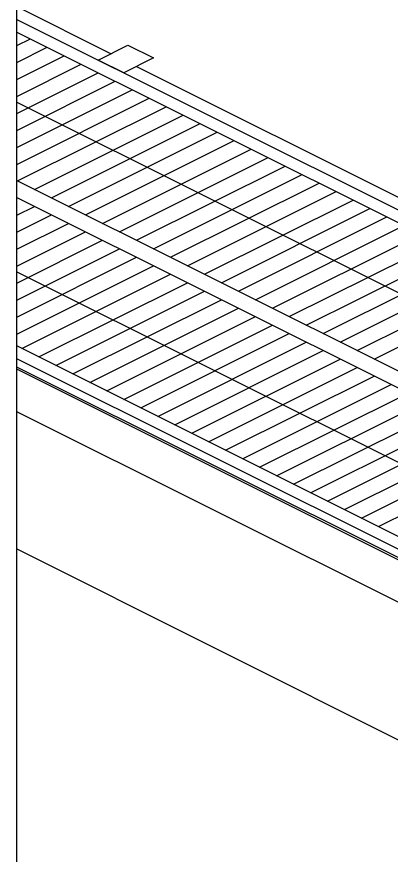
# Model space of a CAD drawing. Header units: millimetres. Extents: x 29838256 to 30236675, y -914750 to -833241.
# Drawn here: x 30115470 to 30121707, y -861265 to -847285 of the extents above; entities that cross this region are included whole.
import ezdxf

# ---------------------------------------------------------------- set-up
doc = ezdxf.new("R2010")
doc.units = ezdxf.units.MM
doc.header["$LTSCALE"] = 600
doc.header["$MEASUREMENT"] = 0
doc.layers.add('e-plan', color=9, linetype='CONTINUOUS')
doc.layers.add('e-text-box', color=7, linetype='CONTINUOUS')

msp = doc.modelspace()

# ---------------------------------------------------------------- linework, layer by layer
at = {"layer": 'e-plan', "extrusion": (0, -0.866025, 0.5)}
for p, q in [((30115470.1, -847115.4, 8390.9), (30117039.5, -847900.1, 7031.7)), ((30115470.1, -847327.5, 8023.4), (30130370.7, -854777.9, -4880.9)), ((30115470.1, -847539.7, 7655.9), (30129345.2, -854477.3, -4360.3)), ((30117463.8, -848112.3, 6664.2), (30124536.1, -851648.4, 539.5)), ((30115470.1, -848706, 5635.9), (30128178.3, -855060.7, -5370.9)), ((30115470.1, -851535, 735.9), (30125349.4, -856475.2, -7820.8)), ((30124111.8, -857094, -8892.6), (30115470.1, -852773.2, -1408.7)), ((30143998.6, -867249.6, -26482.6), (30115470.1, -852985.3, -1776.2)), ((30143998.6, -867391, -26727.6), (30115470.1, -853126.8, -2021.2)), ((30143998.6, -867426.4, -26788.9), (30115470.1, -853162.1, -2082.4)), ((30143998.6, -868133.6, -28013.8), (30115470.1, -853869.4, -3307.4)), ((30115470.1, -856155.3, -7266.8), (30143998.6, -870464.4, -32050.9))]:
    msp.add_line(p, q, dxfattribs=at)
at = {"layer": 'e-plan', "linetype": 'Continuous', "extrusion": (0, -0.866025, 0.5)}
for p, q in [((30115470.1, -847765.4, 7265), (30115695.8, -847652.6, 7460.4)), ((30115470.1, -848048.3, 6775), (30115978.7, -847794, 7215.5)), ((30115470.1, -848331.2, 6285), (30116261.6, -847935.5, 6970.5)), ((30115470.1, -848614.1, 5795), (30116544.4, -848076.9, 6725.5)), ((30115470.1, -848897, 5305.1), (30116827.3, -848218.3, 6480.5)), ((30115470.1, -849179.9, 4815.1), (30117110.2, -848359.8, 6235.5)), ((30115470.1, -849462.8, 4325.1), (30117393.1, -848501.2, 5990.5)), ((30115470.1, -849745.7, 3835.1), (30117676, -848642.7, 5745.5)), ((30115483.6, -850021.8, 3356.9), (30117958.9, -848784.1, 5500.5)), ((30115766.5, -850163.2, 3111.9), (30118241.8, -848925.6, 5255.5)), ((30116049.4, -850304.7, 2866.9), (30118524.7, -849067, 5010.6)), ((30116332.3, -850446.1, 2621.9), (30118807.6, -849208.5, 4765.6)), ((30116615.2, -850587.5, 2376.9), (30119090.5, -849349.9, 4520.6)), ((30116898.1, -850729, 2131.9), (30119373.3, -849491.3, 4275.6)), ((30117180.9, -850870.4, 1886.9), (30119656.2, -849632.8, 4030.6)), ((30117463.8, -851011.9, 1641.9), (30119939.1, -849774.2, 3785.6)), ((30117746.7, -851153.3, 1397), (30120222, -849915.7, 3540.6)), ((30115470.1, -850015, 3368.7), (30126870, -855714.9, -6503.9)), ((30118029.6, -851294.8, 1152), (30120504.9, -850057.1, 3295.6)), ((30118312.5, -851436.2, 907), (30120787.8, -850198.6, 3050.6)), ((30115470.1, -850297.8, 2878.7), (30126587.1, -855856.3, -6748.9)), ((30115470.1, -850311.4, 2855.2), (30115483.6, -850304.7, 2866.9)), ((30118595.4, -851577.7, 662), (30121070.7, -850340, 2805.6)), ((30115470.1, -850594.3, 2365.2), (30115766.5, -850446.1, 2621.9)), ((30118878.3, -851719.1, 417), (30121353.6, -850481.5, 2560.7)), ((30115470.1, -850877.2, 1875.2), (30116049.4, -850587.5, 2376.9)), ((30119161.2, -851860.5, 172), (30121636.5, -850622.9, 2315.7)), ((30115470.1, -851160.1, 1385.2), (30116332.3, -850729, 2131.9)), ((30119444.1, -852002, -73), (30121919.4, -850764.4, 2070.7)), ((30115470.1, -851443, 895.2), (30116615.2, -850870.4, 1886.9)), ((30119727, -852143.4, -318), (30122202.2, -850905.8, 1825.7)), ((30115470.1, -851725.9, 405.3), (30116898.1, -851011.9, 1641.9)), ((30120009.8, -852284.9, -563), (30122485.1, -851047.2, 1580.7)), ((30115470.1, -852008.8, -84.7), (30117180.9, -851153.3, 1397)), ((30120292.7, -852426.3, -808), (30122768, -851188.7, 1335.7)), ((30115470.1, -852291.7, -574.7), (30117463.8, -851294.8, 1152)), ((30120575.6, -852567.8, -1052.9), (30123050.9, -851330.1, 1090.7)), ((30115470.1, -852574.5, -1064.7), (30117746.7, -851436.2, 907)), ((30120858.5, -852709.2, -1297.9), (30123333.8, -851471.6, 845.7)), ((30115554.3, -852815.3, -1481.7), (30118029.6, -851577.7, 662)), ((30121141.4, -852850.7, -1542.9), (30123616.7, -851613, 600.7)), ((30115837.2, -852956.7, -1726.7), (30118312.5, -851719.1, 417)), ((30121424.3, -852992.1, -1787.9), (30123899.6, -851754.5, 355.7)), ((30116120.1, -853098.2, -1971.7), (30118595.4, -851860.5, 172)), ((30116403, -853239.6, -2216.6), (30118878.3, -852002, -73)), ((30116685.9, -853381.1, -2461.6), (30119161.2, -852143.4, -318)), ((30116968.8, -853522.5, -2706.6), (30119444.1, -852284.9, -563)), ((30117251.7, -853664, -2951.6), (30119727, -852426.3, -808)), ((30117534.6, -853805.4, -3196.6), (30120009.8, -852567.8, -1052.9)), ((30117817.4, -853946.9, -3441.6), (30120292.7, -852709.2, -1297.9)), ((30118100.3, -854088.3, -3686.6), (30120575.6, -852850.7, -1542.9)), ((30118383.2, -854229.8, -3931.6), (30120858.5, -852992.1, -1787.9)), ((30118666.1, -854371.2, -4176.6), (30121141.4, -853133.6, -2032.9)), ((30118949, -854512.6, -4421.6), (30121424.3, -853275, -2277.9)), ((30119231.9, -854654.1, -4666.5), (30121707.2, -853416.4, -2522.9)), ((30119514.8, -854795.5, -4911.5), (30121990.1, -853557.9, -2767.9)), ((30119797.7, -854937, -5156.5), (30122273, -853699.3, -3012.9)), ((30120080.6, -855078.4, -5401.5), (30122555.9, -853840.8, -3257.9)), ((30120363.5, -855219.9, -5646.5), (30122838.7, -853982.2, -3502.8)), ((30120646.3, -855361.3, -5891.5), (30123121.6, -854123.7, -3747.8)), ((30120929.2, -855502.8, -6136.5), (30123404.5, -854265.1, -3992.8)), ((30121212.1, -855644.2, -6381.5), (30123687.4, -854406.6, -4237.8)), ((30121495, -855785.6, -6626.5), (30123970.3, -854548, -4482.8))]:
    msp.add_line(p, q, dxfattribs=at)
at = {"layer": 'e-plan', "ltscale": 0.5, "extrusion": (0, -0.866025, 0.5)}
for p, q in [((30116827.3, -848006.2, 6848), (30117322.4, -847758.6, 7276.7)), ((30117322.4, -847758.6, 7276.7), (30117746.7, -847970.8, 6909.2)), ((30117251.7, -848218.3, 6480.5), (30116827.3, -848006.2, 6848)), ((30117746.7, -847970.8, 6909.2), (30117251.7, -848218.3, 6480.5))]:
    msp.add_line(p, q, dxfattribs=at)
at = {"layer": 'e-text-box'}
msp.add_lwpolyline([(30115470.1, -836099.7), (30143998.6, -836099.7), (30143998.6, -875244.4), (30115470.1, -875244.4)], close=True, dxfattribs=at)

doc.saveas('drawing.dxf')
